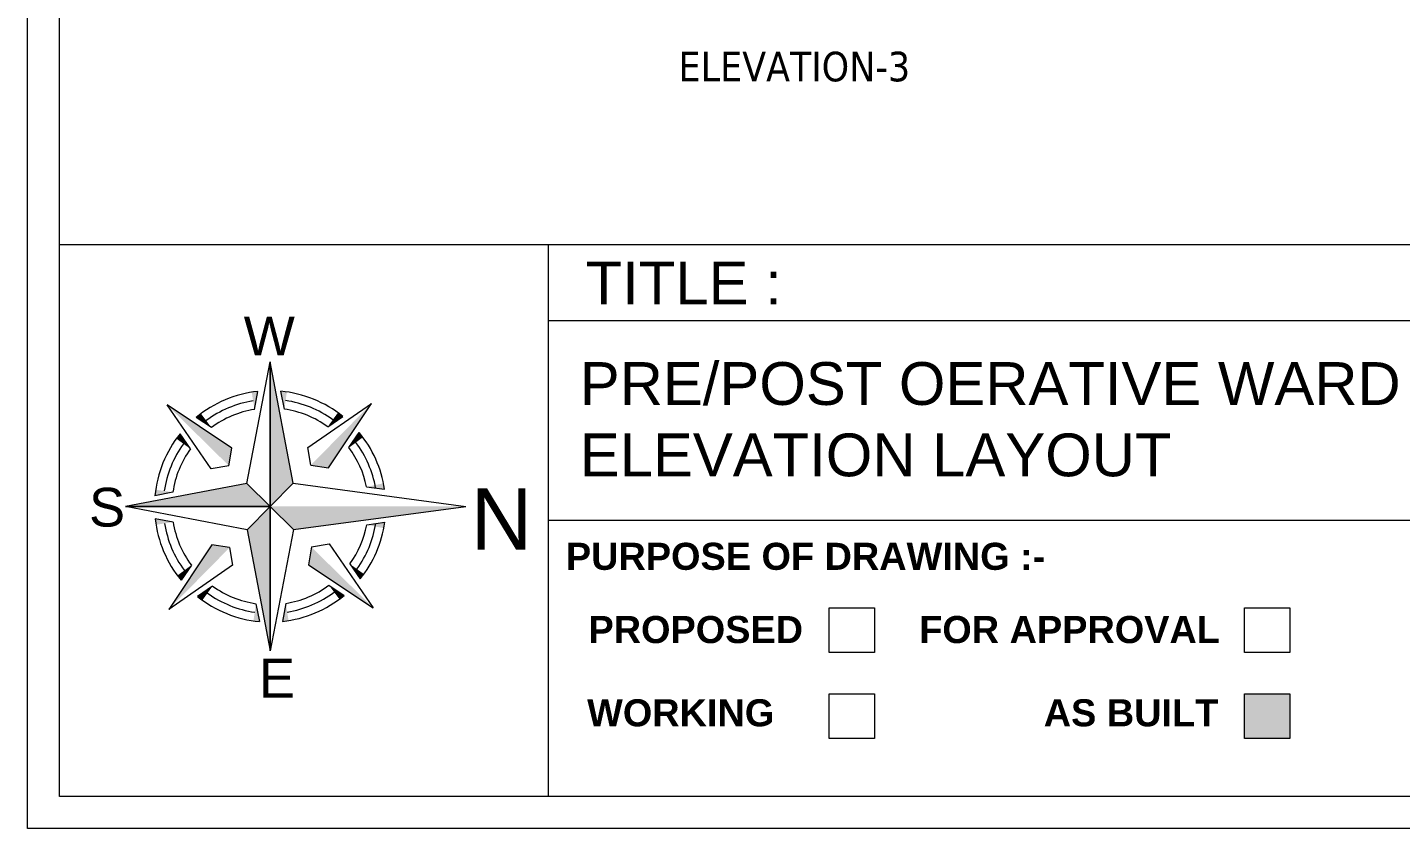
# Model space of a CAD drawing. Extents: x 3552052 to 4102982, y -707811 to -630695.
# Drawn here: x 3649114 to 3658387, y -705733 to -700322 of the extents above; entities that cross this region are included whole.
import ezdxf
from ezdxf.enums import TextEntityAlignment as Align

# ---------------------------------------------------------------- set-up
doc = ezdxf.new("R2010")
doc.units = 0
doc.header["$LTSCALE"] = 6
doc.header["$MEASUREMENT"] = 0
doc.layers.get('0').update_dxf_attribs({"linetype": 'CONTINUOUS', "lineweight": 0})
for name, color, linetype, lineweight in [('0.0', 8, 'CONTINUOUS', 0), ('formate text', 8, 'CONTINUOUS', 0), ('MEP_HVAC_TEXT', 7, 'CONTINUOUS', 0), ('TITLE', 7, 'CONTINUOUS', 0)]:
    doc.layers.add(name, color=color, linetype=linetype, lineweight=lineweight)
doc.styles.add('Annotation', font='tahoma.ttf')
doc.styles.add('ARIAL', font='arial.ttf')
doc.styles.add('FORMATE', font='arialbd.ttf')
doc.styles.add('style3', font='arialbd.ttf')

# ---------------------------------------------------------------- blocks, each defined once
blk = doc.blocks.new('A$C4A7C6C7E')
at = {"layer": 'TITLE', "color": 8, "lineweight": 5}
for p, q in [((-4207, 4144), (0, 26095)), ((0, 26095), (0, 0)), ((0, 0), (0, 26095)), ((4144, 4207), (0, 26095)), ((-2825, 17519), (-2234, 20757)), ((2559, 17560), (1919, 20788)), ((-6941, 10518), (-18592, 18312)), ((-10622, 6781), (-18592, 18312)), ((6781, 10622), (18312, 18592)), ((10518, 6941), (18312, 18592)), ((-10607, 14226), (-13343, 16056)), ((10390, 14385), (13098, 16257)), ((-14385, 10390), (-16257, 13098)), ((14226, 10607), (16056, 13343)), ((-7437, 7325), (-6941, 10518)), ((7325, 7437), (6781, 10622)), ((7325, 7437), (10518, 6941)), ((-7437, 7325), (-10622, 6781)), ((-4207, 4144), (-26095, 0)), ((-17560, 2559), (-20788, 1919)), ((-4207, 4144), (0, 0)), ((0, 0), (-4207, 4144)), ((0, 0), (4144, 4207)), ((4144, 4207), (0, 0)), ((17394, 3514), (20646, 3095)), ((17394, 3514), (20646, 3095)), ((0, 0), (-26095, 0)), ((-26095, 0), (0, 0)), ((-4144, -4207), (-26095, 0)), ((0, 0), (-4144, -4207)), ((-4144, -4207), (0, 0)), ((0, 0), (4207, -4144)), ((4207, -4144), (0, 0)), ((0, 0), (0, -26095)), ((0, -26095), (0, 0)), ((-17519, -2825), (-20757, -2234)), ((-4144, -4207), (0, -26095)), ((4207, -4144), (0, -26095)), ((17433, -3312), (20680, -2857)), ((17433, -3312), (20680, -2857)), ((17434, -3310), (20680, -2857)), ((-10518, -6941), (-18312, -18592)), ((-7325, -7437), (-10518, -6941)), ((7437, -7325), (6941, -10518)), ((7437, -7325), (10622, -6781)), ((10622, -6781), (18592, -18312)), ((-7325, -7437), (-6781, -10622)), ((-6781, -10622), (-18312, -18592)), ((-14226, -10607), (-16056, -13343)), ((6941, -10518), (18592, -18312)), ((14385, -10390), (16257, -13098)), ((-10390, -14385), (-13098, -16257)), ((10607, -14226), (13343, -16056)), ((-2559, -17560), (-1919, -20788)), ((2825, -17519), (2234, -20757))]:
    blk.add_line(p, q, dxfattribs=at)
at = {"layer": 'TITLE', "color": 5}
for p in [(4144, 4207), (4207, -4144)]:
    blk.add_line(p, (35289, 0), dxfattribs=at)
at = {"layer": 'TITLE', "color": 8, "lineweight": 5}
for radius, start, end in [(20877, 96.14269, 129.72625), (20877, 51.14269, 84.72625), (19311, 99.1612, 126.70773), (17745, 99.1612, 126.70773), (17745, 54.16121, 81.70773), (19311, 54.16121, 81.70773), (20877, 141.14269, 174.72625), (20877, 8.52692, 39.72625), (19311, 144.16121, 171.70773), (17745, 144.16121, 171.70773), (17745, 11.42181, 36.70773), (19311, 9.85136, 36.70773), (20877, 186.14269, 219.72625), (19311, 189.1612, 216.70773), (17745, 189.1612, 216.70773), (17745, 324.16121, 349.24868), (19311, 324.16121, 350.81434), (20877, 321.14269, 352.1348), (17745, 234.16121, 261.70773), (17745, 279.1612, 306.70773), (20877, 231.14269, 264.72625), (19311, 234.16121, 261.70773), (20877, 276.14269, 309.72625), (19311, 279.1612, 306.70773)]:
    blk.add_arc((0, 0), radius, start, end, dxfattribs=at)
for points in [[(0, 26095), (4144, 4207), (0, 0)], [(-3324, 20610), (-2234, 20757), (-2825, 17519)], [(3011, 20658), (1919, 20788), (2559, 17560)], [(-18592, 18312), (-6941, 10518), (-7437, 7325)], [(18312, 18592), (10518, 6941), (7325, 7437)], [(-13343, 16056), (-12479, 16737), (-10607, 14226)], [(13098, 16257), (12223, 16924), (10390, 14385)], [(-16257, 13098), (-16924, 12223), (-14385, 10390)], [(16056, 13343), (16737, 12479), (14226, 10607)], [(-26095, 0), (-4207, 4144), (0, 0)], [(-20658, 3011), (-20788, 1919), (-17560, 2559)], [(20646, 3095), (20457, 4167), (17394, 3514)], [(0, -26095), (-4144, -4207), (0, 0)], [(-20610, -3324), (-20757, -2234), (-17519, -2825)], [(20680, -2857), (20503, -3930), (17433, -3312)], [(-18312, -18592), (-10518, -6941), (-7325, -7437)], [(18592, -18312), (6941, -10518), (7437, -7325)], [(-16056, -13343), (-16737, -12479), (-14226, -10607)], [(16257, -13098), (16924, -12223), (14385, -10390)], [(-13098, -16257), (-12223, -16924), (-10390, -14385)], [(13343, -16056), (12479, -16737), (10607, -14226)], [(-3011, -20658), (-1919, -20788), (-2559, -17560)], [(3324, -20610), (2234, -20757), (2825, -17519)]]:
    blk.add_solid(points, dxfattribs=at)
at = {"layer": 'TITLE', "color": 5}
blk.add_solid([(35289, 0), (4207, -4144), (0, 0)], dxfattribs=at)

msp = doc.modelspace()

# ---------------------------------------------------------------- hatches: boundary and pattern name
at = {"layer": 'MEP_HVAC_TEXT', "linetype": 'ByBlock'}
h = msp.add_hatch(color=1, dxfattribs=at)
h.dxf.hatch_style = 1
h.paths.add_polyline_path([(3657332.6, -704824), (3657332.6, -705125.4), (3657640, -705125.4), (3657640, -704824)])

# ---------------------------------------------------------------- linework, layer by layer
for p in [(3669746, -701789.4), (3649330.1, -705517.2)]:
    msp.add_line(p, (3649330.1, -701789.4))
for points in [[(3669962, -681999.7), (3669962, -705733.3), (3649114, -705733.3), (3649114, -681999.7)], [(3669746, -682215.8), (3669746, -705517.2), (3649330.1, -705517.2), (3649330.1, -682215.8)]]:
    msp.add_lwpolyline(points, close=True)
at = {"layer": '0.0', "color": 7, "lineweight": 15, "elevation": -115.7}
for points in [[(3654527.3, -704242.8), (3654834.6, -704242.8), (3654834.6, -704544.2), (3654527.3, -704544.2)], [(3657332.6, -704242.8), (3657640, -704242.8), (3657640, -704544.2), (3657332.6, -704544.2)], [(3654527.3, -704824), (3654834.6, -704824), (3654834.6, -705125.4), (3654527.3, -705125.4)], [(3657332.6, -704824), (3657640, -704824), (3657640, -705125.4), (3657332.6, -705125.4)]]:
    msp.add_lwpolyline(points, close=True, dxfattribs=at)
at = {"layer": 'MEP_HVAC_TEXT', "linetype": 'ByBlock'}
for p, q in [((3652630, -701789.4), (3652630, -705517.2)), ((3658877.9, -702303.2), (3652630, -702303.2)), ((3658877.9, -703652.9), (3652630, -703652.9))]:
    msp.add_line(p, q, dxfattribs=at)

# ---------------------------------------------------------------- block references
at = {"layer": 'TITLE', "linetype": 'Continuous', "extrusion": (1.31196e-09, -7.57547e-09, 1), "xscale": 0.03742041834669694, "yscale": 0.03742041834669694, "zscale": 0.03742041834669694}
msp.add_blockref('A$C4A7C6C7E', (3650753.1, -703557.2, 0), dxfattribs=at)

# ---------------------------------------------------------------- texts
at = {"insert": (3656209.3, -700485.9), "char_height": 200, "width": 2697.906, "attachment_point": 3, "style": 'Annotation'}
msp.add_mtext('\\pxql;ELEVATION-3', dxfattribs=at)
at = {"layer": 'formate text', "color": 7, "lineweight": 15, "ltscale": 100, "style": 'style3'}
msp.add_text('PURPOSE OF DRAWING :-', height=182.999, dxfattribs=at).set_placement((3652750.2, -703985.8, -115.7))
at = {"layer": 'formate text', "color": 7, "lineweight": 15, "style": 'FORMATE'}
for s, height, p in [('PROPOSED ', 183, (3654422.6, -704480.6, -115.7)), ('FOR APPROVAL', 182.999, (3657167, -704480.6, -115.7)), ('WORKING', 183, (3654157.2, -705042.9, -115.7)), ('AS BUILT', 183, (3657155.8, -705042.9, -115.7))]:
    msp.add_text(s, height=height, dxfattribs=at).set_placement(p, align=Align.RIGHT)
at = {"layer": 'TITLE', "color": 7, "style": 'ARIAL'}
for s, height, p in [('TITLE :', 289.17, (3652883.6, -702193.1)), ('W', 262, (3650574.3, -702537.3, 0)), ('S', 262, (3649529.5, -703693.5, 0)), ('E', 262, (3650677.3, -704848.5, 0))]:
    msp.add_text(s, height=height, dxfattribs=at).set_placement(p)
at = {"layer": 'TITLE', "color": 5, "style": 'ARIAL'}
msp.add_text('N', height=413.2, rotation=180, dxfattribs=at).set_placement((3652523.5, -703436.2, 0))
at = {"layer": 'TITLE', "color": 7, "insert": (3652844.3, -702582.6), "char_height": 289.172, "attachment_point": 1, "style": 'ARIAL'}
msp.add_mtext_dynamic_manual_height_columns('PRE/POST OERATIVE WARD ELEVATION LAYOUT', width=5580.93, gutter_width=11.6, heights=[0], dxfattribs=at)

doc.saveas('drawing.dxf')
